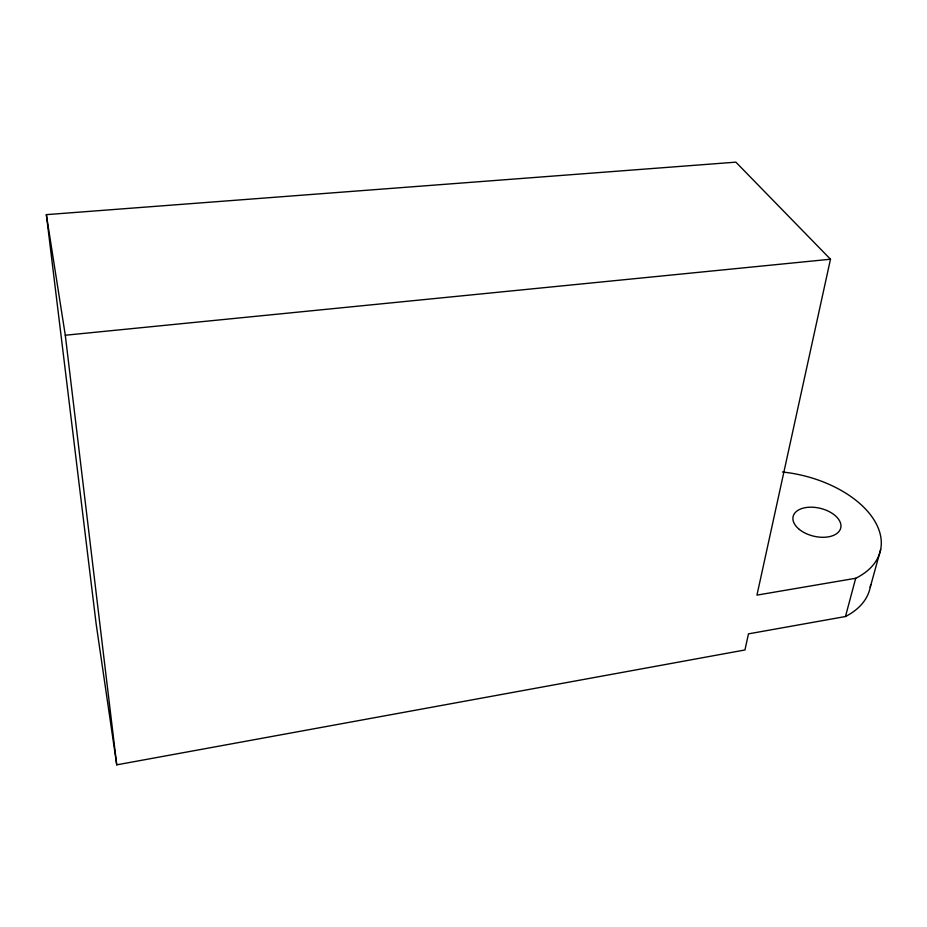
<?xml version="1.0" encoding="UTF-8"?>
<svg xmlns="http://www.w3.org/2000/svg" width="927" height="927" viewBox="0 0 927 927"><rect width="100%" height="100%" fill="white"/><g stroke="black" fill="none" stroke-linecap="round" stroke-linejoin="round"><path stroke-width="1.39" d="M870.662 584.647A92.028 56.385 13.5 0 1 845.47 616.525L748.471 633.859L744.949 649.966L116.732 764.845L96.13 623.813L46.35 214.647L735.864 162.155L830.476 259.224L756.953 595.122L855.691 578.274A93.778 55.574 13.1 0 0 872.527 517.614A93.778 55.574 13.1 0 0 782.434 472.005M845.47 616.525L855.691 578.274M870.221 587.347L880.65 549.537M46.35 214.647L65.296 335.238L830.476 259.224M65.296 335.238L116.732 764.845M799.364 529.444A24.484 14.311 13.6 0 0 839.92 530.093A24.484 14.311 13.6 0 0 811.507 507.185A24.484 14.311 13.6 0 0 799.364 529.444"/></g></svg>
